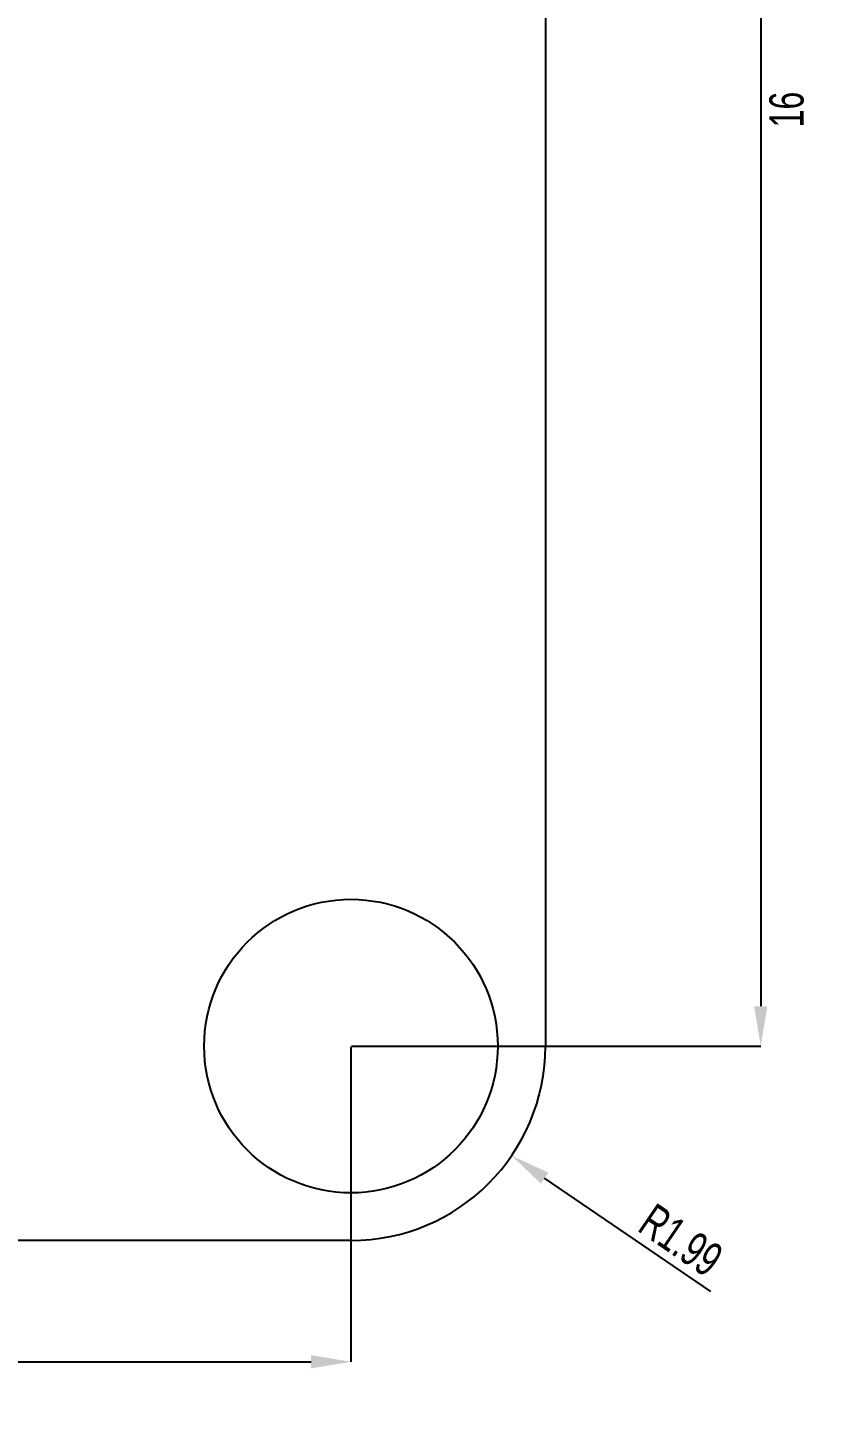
# Model space of a CAD drawing. Header units: millimetres. Extents: x 206 to 880, y 122 to 722.
# Drawn here: x 414.9 to 495.2, y 436 to 577.8 of the extents above; entities that cross this region are included whole.
import ezdxf

# ---------------------------------------------------------------- set-up
doc = ezdxf.new("R2010")
doc.units = ezdxf.units.MM
doc.header["$PDSIZE"] = -1
doc.layers.add('10', color=7, linetype='Continuous')
doc.styles.add('SLDTEXTSTYLE5', font='TXT', dxfattribs={"width": 0.7})
doc.dimstyles.new('SLDDIMSTYLE0', dxfattribs={"dimtxt": 3.5, "dimasz": 4.08, "dimexe": 0, "dimexo": 0.0625, "dimgap": 0.875, "dimtad": 2, "dimlfac": 0.1, "dimrnd": 1e-09, "dimzin": 12, "dimdsep": 46, "dimtxsty": 'SLDTEXTSTYLE5', "dimsah": 1, "dimcen": 0.09, "dimadec": 0, "dimazin": 3, "dimtfac": 1, "dimtofl": 0, "dimtmove": 0, "dimatfit": 3, "dimfxl": 1, "dimfrac": 2, "dimtolj": 1, "dimtzin": 12, "dimarcsym": 0})
doc.dimstyles.new('SLDDIMSTYLE2', dxfattribs={"dimtxt": 3.5, "dimasz": 4.08, "dimexe": 0, "dimexo": 0.0625, "dimgap": 0.875, "dimtad": 2, "dimlfac": 0.1, "dimrnd": 1e-09, "dimzin": 12, "dimdsep": 46, "dimtxsty": 'SLDTEXTSTYLE5', "dimsah": 1, "dimcen": 0, "dimadec": 0, "dimazin": 3, "dimtfac": 1, "dimtofl": 0, "dimtmove": 0, "dimatfit": 3, "dimfxl": 1, "dimfrac": 2, "dimtolj": 1, "dimtzin": 12, "dimarcsym": 0})

# ---------------------------------------------------------------- blocks, each defined once
blk = doc.blocks.new('_D')
at = {"layer": '10', "color": 0, "lineweight": -2, "transparency": 16777216}
for p, q in [((447.95, 633.74), (489.76, 633.74)), ((489.76, 629.66), (489.76, 477.82)), ((447.95, 473.74), (489.76, 473.74))]:
    blk.add_line(p, q, dxfattribs=at)
at = {"layer": '10', "color": 0, "transparency": 16777216}
for points in [[(489.08, 629.66), (490.44, 629.66), (489.76, 633.74)], [(489.08, 477.82), (490.44, 477.82), (489.76, 473.74)]]:
    blk.add_solid(points, dxfattribs=at)
at = {"layer": 'Defpoints', "color": 0, "transparency": 16777216}
for p in [(447.89, 633.74), (447.89, 473.74), (489.76, 473.74)]:
    blk.add_point(p, dxfattribs=at)
at = {"layer": '10', "color": 0, "transparency": 16777216, "insert": (490.64, 569.46), "char_height": 3.5, "attachment_point": 2, "rotation": 90, "style": 'SLDTEXTSTYLE5'}
blk.add_mtext('\\A1;16', dxfattribs=at)
blk = doc.blocks.new('_D_1')
at = {"layer": '10', "color": 0, "lineweight": -2, "transparency": 16777216}
for p, q in [((287.89, 473.68), (287.89, 441.48)), ((447.89, 473.68), (447.89, 441.48)), ((291.97, 441.48), (443.81, 441.48))]:
    blk.add_line(p, q, dxfattribs=at)
at = {"layer": '10', "color": 0, "transparency": 16777216}
for points in [[(291.97, 442.16), (291.97, 440.8), (287.89, 441.48)], [(443.81, 442.16), (443.81, 440.8), (447.89, 441.48)]]:
    blk.add_solid(points, dxfattribs=at)
at = {"layer": 'Defpoints', "color": 0, "transparency": 16777216}
for p in [(287.89, 473.74), (447.89, 473.74), (447.89, 441.48)]:
    blk.add_point(p, dxfattribs=at)
at = {"layer": '10', "color": 0, "transparency": 16777216, "insert": (366.55, 440.61), "char_height": 3.5, "attachment_point": 2, "style": 'SLDTEXTSTYLE5'}
blk.add_mtext('\\A1;16', dxfattribs=at)
blk = doc.blocks.new('_D_5')
at = {"layer": '10', "color": 0, "lineweight": -2, "transparency": 16777216}
blk.add_line((484.67, 448.66), (467.68, 460.25), dxfattribs=at)
at = {"layer": '10', "color": 0, "transparency": 16777216}
blk.add_solid([(468.06, 460.81), (467.29, 459.69), (464.31, 462.55)], dxfattribs=at)
at = {"layer": 'Defpoints', "color": 0, "transparency": 16777216}
for p in [(447.89, 473.74), (464.31, 462.55)]:
    blk.add_point(p, dxfattribs=at)
at = {"layer": '10', "color": 0, "transparency": 16777216, "insert": (478.99, 457.83), "char_height": 3.5, "attachment_point": 1, "rotation": 325.7102, "style": 'SLDTEXTSTYLE5'}
blk.add_mtext('\\A1;R1.99', dxfattribs=at)

msp = doc.modelspace()

# ---------------------------------------------------------------- linework, layer by layer
at = {"color": 7, "linetype": 'Continuous', "lineweight": 25}
for p, q in [((467.761, 633.744), (467.761, 473.744)), ((447.888, 453.871), (287.888, 453.871))]:
    msp.add_line(p, q, dxfattribs=at)
msp.add_circle((447.887, 473.744), 15, dxfattribs=at)
msp.add_arc((447.888, 473.744), 19.873, 270, 0, dxfattribs=at)

# ---------------------------------------------------------------- dimensions: what is measured, and where the dimension line sits
at = {"layer": '10', "color": 1}
dim = msp.add_linear_dim(base=(489.761, 473.744), p1=(447.887, 633.744), p2=(447.887, 473.744), angle=90, dimstyle='SLDDIMSTYLE0', dxfattribs=at)
dim.commit()
dim.dimension.update_dxf_attribs({"geometry": '_D', "text_midpoint": (489.761, 569.456), "dimtype": 160})
dim = msp.add_linear_dim(base=(447.887, 441.484), p1=(287.887, 473.744), p2=(447.887, 473.744), dimstyle='SLDDIMSTYLE0', dxfattribs=at)
dim.commit()
dim.dimension.update_dxf_attribs({"geometry": '_D_1', "text_midpoint": (366.555, 441.484), "dimtype": 160})
dim = msp.add_radius_dim(center=(447.888, 473.744), mpoint=(464.307, 462.548), dimstyle='SLDDIMSTYLE2', dxfattribs=at)
dim.commit()
dim.dimension.update_dxf_attribs({"geometry": '_D_5', "text_midpoint": (480.235, 451.687), "dimtype": 164})

doc.saveas('drawing.dxf')
